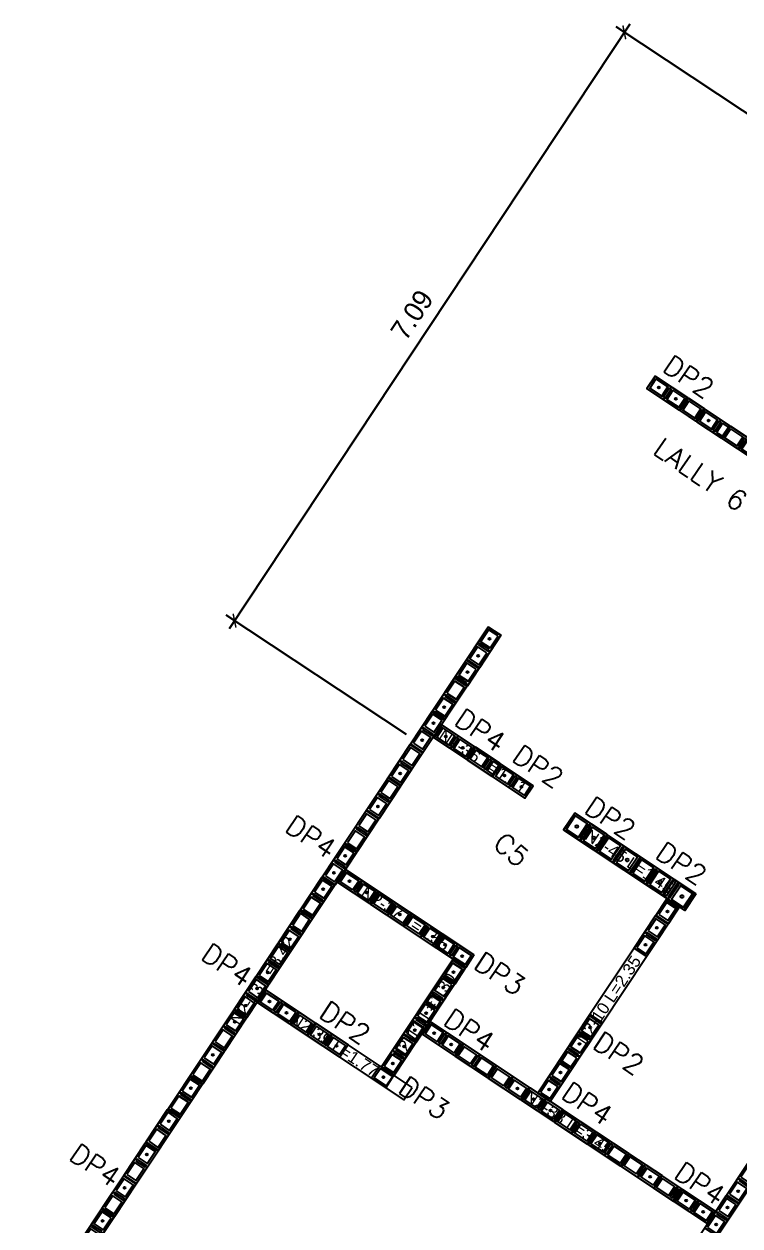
# Model space of a CAD drawing. Header units: metres. Extents: x -28.1 to 2.7, y -14.4 to 10.8.
# Drawn here: x -26.97 to -19.78, y -4.89 to 7.18 of the extents above; entities that cross this region are included whole.
import ezdxf
from ezdxf.enums import TextEntityAlignment as Align
from ezdxf.xclip import XClip

# ---------------------------------------------------------------- set-up
doc = ezdxf.new("R2010")
doc.units = ezdxf.units.M
doc.header["$XCLIPFRAME"] = 2
for name, color, linetype in [('block0.14', 1, 'Continuous'), ('BLOKS 008', 8, 'Continuous'), ('CUANT-MUROS-TEXTO', 7, 'Continuous'), ('hatch', 8, 'Continuous'), ('l1', 1, 'Continuous'), ('N2 Muro de 15cm', 1, 'Continuous'), ('N2 Muro de 15cm - Vano puerta', 2, 'Continuous'), ('N2 Muro de 20cm', 5, 'Continuous'), ('S-text 003', 3, 'Continuous'), ('TEX5', 4, 'Continuous')]:
    doc.layers.add(name, color=color, linetype=linetype)
doc.styles.add('ROMANS', font='romans')
doc.styles.add('ROTULOS', font='GOTHIC.TTF')
doc.styles.get("Standard").update_dxf_attribs({"font": 'arial.ttf'})
doc.dimstyles.new('DIM_100_2', dxfattribs={"dimtxt": 0.2, "dimasz": 0.1, "dimexe": 0.1, "dimexo": 0.1, "dimgap": 0.15, "dimtad": 1, "dimtxsty": 'ROTULOS', "dimblk": 'ARCHTICK', "dimcen": 0.1, "dimdle": 0.1, "dimclrd": 256, "dimclre": 256, "dimclrt": 1, "dimaunit": 1, "dimadec": 3, "dimazin": 3, "dimtfac": 1, "dimtix": 1, "dimtmove": 2, "dimatfit": 0, "dimldrblk": 'FLECHA', "dimfxl": 0.25, "dimtvp": 1, "dimlwd": -1, "dimlwe": -1})

# ---------------------------------------------------------------- blocks, each defined once
blk = doc.blocks.new('*U57')
at = {"color": 251}
blk.add_lwpolyline([(135.551, -9.528), (135.751, -9.528)], dxfattribs=at)
for points in [[(135.551, -9.928), (135.751, -9.928), (135.751, -9.538), (135.551, -9.538)], [(135.731, -9.703), (135.571, -9.703), (135.571, -9.558), (135.731, -9.558)], [(135.731, -9.743), (135.571, -9.743), (135.571, -9.723), (135.731, -9.723)], [(135.731, -9.908), (135.571, -9.908), (135.571, -9.763), (135.731, -9.763)]]:
    blk.add_lwpolyline(points, close=True)
at = {"color": 3}
for centre in [(135.651, -9.63), (135.651, -9.835)]:
    blk.add_circle(centre, 0.0144, dxfattribs=at)
blk = doc.blocks.new('*U58')
at = {"color": 251}
blk.add_lwpolyline([(135.551, -9.528), (135.751, -9.528)], dxfattribs=at)
for points in [[(135.551, -9.928), (135.751, -9.928), (135.751, -9.538), (135.551, -9.538)], [(135.731, -9.703), (135.571, -9.703), (135.571, -9.558), (135.731, -9.558)], [(135.731, -9.743), (135.571, -9.743), (135.571, -9.723), (135.731, -9.723)], [(135.731, -9.908), (135.571, -9.908), (135.571, -9.763), (135.731, -9.763)]]:
    blk.add_lwpolyline(points, close=True)
at = {"color": 3}
blk.add_circle((135.651, -9.63), 0.0144, dxfattribs=at)
blk = doc.blocks.new('*U59')
at = {"color": 251}
blk.add_lwpolyline([(135.551, -9.528), (135.751, -9.528)], dxfattribs=at)
for points in [[(135.551, -9.928), (135.751, -9.928), (135.751, -9.538), (135.551, -9.538)], [(135.731, -9.703), (135.571, -9.703), (135.571, -9.558), (135.731, -9.558)], [(135.731, -9.743), (135.571, -9.743), (135.571, -9.723), (135.731, -9.723)], [(135.731, -9.908), (135.571, -9.908), (135.571, -9.763), (135.731, -9.763)]]:
    blk.add_lwpolyline(points, close=True)
at = {"color": 3}
blk.add_circle((135.651, -9.63), 0.0144, dxfattribs=at)
blk = doc.blocks.new('*U60')
at = {"color": 251}
blk.add_lwpolyline([(135.551, -9.528), (135.751, -9.528)], dxfattribs=at)
for points in [[(135.551, -9.928), (135.751, -9.928), (135.751, -9.538), (135.551, -9.538)], [(135.731, -9.703), (135.571, -9.703), (135.571, -9.558), (135.731, -9.558)], [(135.731, -9.743), (135.571, -9.743), (135.571, -9.723), (135.731, -9.723)], [(135.731, -9.908), (135.571, -9.908), (135.571, -9.763), (135.731, -9.763)]]:
    blk.add_lwpolyline(points, close=True)
at = {"color": 3}
blk.add_circle((135.651, -9.63), 0.0144, dxfattribs=at)
blk = doc.blocks.new('*U13')
for points in [[(-0.075, 0.4), (0.075, 0.4), (0.075, 0.01), (-0.075, 0.01)], [(0.055, 0.38), (-0.055, 0.38), (-0.055, 0.235), (0.055, 0.235)], [(0.055, 0.215), (-0.055, 0.215), (-0.055, 0.195), (0.055, 0.195)], [(0.055, 0.175), (-0.055, 0.175), (-0.055, 0.03), (0.055, 0.03)]]:
    blk.add_lwpolyline(points, close=True)
at = {"color": 251}
blk.add_lwpolyline([(-0.075, 0), (0.075, 0)], dxfattribs=at)
at = {"color": 3}
for centre in [(0, 0.307), (0, 0.102)]:
    blk.add_circle(centre, 0.00953, dxfattribs=at)
blk = doc.blocks.new('*U77')
for points in [[(-0.075, 0.4), (0.075, 0.4), (0.075, 0.01), (-0.075, 0.01)], [(0.055, 0.38), (-0.055, 0.38), (-0.055, 0.235), (0.055, 0.235)], [(0.055, 0.215), (-0.055, 0.215), (-0.055, 0.195), (0.055, 0.195)], [(0.055, 0.175), (-0.055, 0.175), (-0.055, 0.03), (0.055, 0.03)]]:
    blk.add_lwpolyline(points, close=True)
at = {"color": 251}
blk.add_lwpolyline([(-0.075, 0), (0.075, 0)], dxfattribs=at)
at = {"color": 3}
blk.add_circle((0, 0.307), 0.00953, dxfattribs=at)
blk = doc.blocks.new('*U78')
for points in [[(-0.075, 0.4), (0.075, 0.4), (0.075, 0.01), (-0.075, 0.01)], [(0.055, 0.38), (-0.055, 0.38), (-0.055, 0.235), (0.055, 0.235)], [(0.055, 0.215), (-0.055, 0.215), (-0.055, 0.195), (0.055, 0.195)], [(0.055, 0.175), (-0.055, 0.175), (-0.055, 0.03), (0.055, 0.03)]]:
    blk.add_lwpolyline(points, close=True)
at = {"color": 251}
blk.add_lwpolyline([(-0.075, 0), (0.075, 0)], dxfattribs=at)
at = {"color": 3}
blk.add_circle((0, 0.307), 0.00953, dxfattribs=at)
blk = doc.blocks.new('*U15')
for points in [[(-0.075, 0.4), (0.075, 0.4), (0.075, 0.01), (-0.075, 0.01)], [(0.055, 0.38), (-0.055, 0.38), (-0.055, 0.235), (0.055, 0.235)], [(0.055, 0.215), (-0.055, 0.215), (-0.055, 0.195), (0.055, 0.195)], [(0.055, 0.175), (-0.055, 0.175), (-0.055, 0.03), (0.055, 0.03)]]:
    blk.add_lwpolyline(points, close=True)
blk = doc.blocks.new('*U72')
for points in [[(-0.075, 0.4), (0.075, 0.4), (0.075, 0.01), (-0.075, 0.01)], [(0.055, 0.38), (-0.055, 0.38), (-0.055, 0.235), (0.055, 0.235)], [(0.055, 0.215), (-0.055, 0.215), (-0.055, 0.195), (0.055, 0.195)], [(0.055, 0.175), (-0.055, 0.175), (-0.055, 0.03), (0.055, 0.03)]]:
    blk.add_lwpolyline(points, close=True)
at = {"color": 251}
blk.add_lwpolyline([(-0.075, 0), (0.075, 0)], dxfattribs=at)
at = {"color": 3}
for centre in [(0, 0.307), (0, 0.102)]:
    blk.add_circle(centre, 0.00953, dxfattribs=at)
blk = doc.blocks.new('*U73')
for points in [[(-0.075, 0.4), (0.075, 0.4), (0.075, 0.01), (-0.075, 0.01)], [(0.055, 0.38), (-0.055, 0.38), (-0.055, 0.235), (0.055, 0.235)], [(0.055, 0.215), (-0.055, 0.215), (-0.055, 0.195), (0.055, 0.195)], [(0.055, 0.175), (-0.055, 0.175), (-0.055, 0.03), (0.055, 0.03)]]:
    blk.add_lwpolyline(points, close=True)
at = {"color": 251}
blk.add_lwpolyline([(-0.075, 0), (0.075, 0)], dxfattribs=at)
at = {"color": 3}
for centre in [(0, 0.307), (0, 0.102)]:
    blk.add_circle(centre, 0.00953, dxfattribs=at)
blk = doc.blocks.new('*U74')
for points in [[(-0.075, 0.4), (0.075, 0.4), (0.075, 0.21), (-0.075, 0.21)], [(0.055, 0.38), (-0.055, 0.38), (-0.055, 0.235), (0.055, 0.235)]]:
    blk.add_lwpolyline(points, close=True)
at = {"color": 251}
blk.add_lwpolyline([(-0.075, 0.2), (0.075, 0.2)], dxfattribs=at)
blk.add_lwpolyline([(0.055, 0.21), (0.055, 0.215), (-0.055, 0.215), (-0.055, 0.21)])
at = {"color": 3}
blk.add_circle((0, 0.307), 0.00953, dxfattribs=at)
blk = doc.blocks.new('*U75')
for points in [[(-0.075, 0.4), (0.075, 0.4), (0.075, 0.01), (-0.075, 0.01)], [(0.055, 0.38), (-0.055, 0.38), (-0.055, 0.235), (0.055, 0.235)], [(0.055, 0.215), (-0.055, 0.215), (-0.055, 0.195), (0.055, 0.195)], [(0.055, 0.175), (-0.055, 0.175), (-0.055, 0.03), (0.055, 0.03)]]:
    blk.add_lwpolyline(points, close=True)
at = {"color": 3}
blk.add_circle((0, 0.307), 0.00953, dxfattribs=at)
blk = doc.blocks.new('*U76')
for points in [[(-0.075, 0.4), (0.075, 0.4), (0.075, 0.01), (-0.075, 0.01)], [(0.055, 0.38), (-0.055, 0.38), (-0.055, 0.235), (0.055, 0.235)], [(0.055, 0.215), (-0.055, 0.215), (-0.055, 0.195), (0.055, 0.195)], [(0.055, 0.175), (-0.055, 0.175), (-0.055, 0.03), (0.055, 0.03)]]:
    blk.add_lwpolyline(points, close=True)
at = {"color": 3}
blk.add_circle((0, 0.307), 0.00953, dxfattribs=at)
blk = doc.blocks.new('*U79')
for points in [[(-0.075, 0.4), (0.075, 0.4), (0.075, 0.01), (-0.075, 0.01)], [(0.055, 0.38), (-0.055, 0.38), (-0.055, 0.235), (0.055, 0.235)], [(0.055, 0.215), (-0.055, 0.215), (-0.055, 0.195), (0.055, 0.195)], [(0.055, 0.175), (-0.055, 0.175), (-0.055, 0.03), (0.055, 0.03)]]:
    blk.add_lwpolyline(points, close=True)
at = {"color": 251}
blk.add_lwpolyline([(-0.075, 0), (0.075, 0)], dxfattribs=at)
at = {"color": 3}
for centre in [(0, 0.307), (0, 0.102)]:
    blk.add_circle(centre, 0.00953, dxfattribs=at)
blk = doc.blocks.new('*U81')
for points in [[(-0.075, 0.4), (0.075, 0.4), (0.075, 0.01), (-0.075, 0.01)], [(0.055, 0.38), (-0.055, 0.38), (-0.055, 0.235), (0.055, 0.235)], [(0.055, 0.215), (-0.055, 0.215), (-0.055, 0.195), (0.055, 0.195)], [(0.055, 0.175), (-0.055, 0.175), (-0.055, 0.03), (0.055, 0.03)]]:
    blk.add_lwpolyline(points, close=True)
at = {"color": 251}
blk.add_lwpolyline([(-0.075, 0), (0.075, 0)], dxfattribs=at)
at = {"color": 3}
blk.add_circle((0, 0.307), 0.00953, dxfattribs=at)
blk = doc.blocks.new('*U82')
for points in [[(-0.075, 0.4), (0.075, 0.4), (0.075, 0.01), (-0.075, 0.01)], [(0.055, 0.38), (-0.055, 0.38), (-0.055, 0.235), (0.055, 0.235)], [(0.055, 0.215), (-0.055, 0.215), (-0.055, 0.195), (0.055, 0.195)], [(0.055, 0.175), (-0.055, 0.175), (-0.055, 0.03), (0.055, 0.03)]]:
    blk.add_lwpolyline(points, close=True)
at = {"color": 251}
blk.add_lwpolyline([(-0.075, 0), (0.075, 0)], dxfattribs=at)
at = {"color": 3}
for centre in [(0, 0.307), (0, 0.102)]:
    blk.add_circle(centre, 0.00953, dxfattribs=at)
blk = doc.blocks.new('*U83')
for points in [[(-0.075, 0.4), (0.075, 0.4), (0.075, 0.01), (-0.075, 0.01)], [(0.055, 0.38), (-0.055, 0.38), (-0.055, 0.235), (0.055, 0.235)], [(0.055, 0.38), (-0.055, 0.38), (-0.055, 0.235), (0.055, 0.235)], [(0.055, 0.215), (-0.055, 0.215), (-0.055, 0.195), (0.055, 0.195)], [(0.055, 0.175), (-0.055, 0.175), (-0.055, 0.03), (0.055, 0.03)]]:
    blk.add_lwpolyline(points, close=True)
blk.add_lwpolyline([(0.055, 0.21), (0.055, 0.215), (-0.055, 0.215), (-0.055, 0.21)])
at = {"color": 251}
blk.add_lwpolyline([(-0.075, 0), (0.075, 0)], dxfattribs=at)
blk = doc.blocks.new('*U375')
for points in [[(-0.075, 0.4), (0.075, 0.4), (0.075, 0.01), (-0.075, 0.01)], [(0.055, 0.38), (-0.055, 0.38), (-0.055, 0.235), (0.055, 0.235)], [(0.055, 0.215), (-0.055, 0.215), (-0.055, 0.195), (0.055, 0.195)], [(0.055, 0.175), (-0.055, 0.175), (-0.055, 0.03), (0.055, 0.03)]]:
    blk.add_lwpolyline(points, close=True)
at = {"color": 251}
blk.add_lwpolyline([(-0.075, 0), (0.075, 0)], dxfattribs=at)
at = {"color": 3}
blk.add_circle((0, 0.102), 0.00953, dxfattribs=at)
blk = doc.blocks.new('*U16')
for points in [[(-0.075, 0.4), (0.075, 0.4), (0.075, 0.01), (-0.075, 0.01)], [(0.055, 0.38), (-0.055, 0.38), (-0.055, 0.235), (0.055, 0.235)], [(0.055, 0.215), (-0.055, 0.215), (-0.055, 0.195), (0.055, 0.195)], [(0.055, 0.175), (-0.055, 0.175), (-0.055, 0.03), (0.055, 0.03)]]:
    blk.add_lwpolyline(points, close=True)
at = {"color": 251}
blk.add_lwpolyline([(-0.075, 0), (0.075, 0)], dxfattribs=at)
at = {"color": 3}
for centre in [(0, 0.307), (0, 0.102)]:
    blk.add_circle(centre, 0.00953, dxfattribs=at)
blk = doc.blocks.new('*U95')
for points in [[(-0.075, 0.4), (0.075, 0.4), (0.075, 0.01), (-0.075, 0.01)], [(0.055, 0.38), (-0.055, 0.38), (-0.055, 0.235), (0.055, 0.235)], [(0.055, 0.215), (-0.055, 0.215), (-0.055, 0.195), (0.055, 0.195)], [(0.055, 0.175), (-0.055, 0.175), (-0.055, 0.03), (0.055, 0.03)]]:
    blk.add_lwpolyline(points, close=True)
at = {"color": 251}
blk.add_lwpolyline([(-0.075, 0), (0.075, 0)], dxfattribs=at)
at = {"color": 3}
blk.add_circle((0, 0.307), 0.00953, dxfattribs=at)
blk = doc.blocks.new('*U122')
for points in [[(-0.075, 0.4), (0.075, 0.4), (0.075, 0.01), (-0.075, 0.01)], [(0.055, 0.38), (-0.055, 0.38), (-0.055, 0.235), (0.055, 0.235)], [(0.055, 0.215), (-0.055, 0.215), (-0.055, 0.195), (0.055, 0.195)], [(0.055, 0.175), (-0.055, 0.175), (-0.055, 0.03), (0.055, 0.03)]]:
    blk.add_lwpolyline(points, close=True)
blk = doc.blocks.new('*U125')
for points in [[(-0.075, 0.4), (0.075, 0.4), (0.075, 0.01), (-0.075, 0.01)], [(0.055, 0.38), (-0.055, 0.38), (-0.055, 0.235), (0.055, 0.235)], [(0.055, 0.215), (-0.055, 0.215), (-0.055, 0.195), (0.055, 0.195)], [(0.055, 0.175), (-0.055, 0.175), (-0.055, 0.03), (0.055, 0.03)]]:
    blk.add_lwpolyline(points, close=True)
at = {"color": 3}
blk.add_circle((0, 0.307), 0.00953, dxfattribs=at)
blk = doc.blocks.new('*U127')
for points in [[(-0.075, 0.4), (0.075, 0.4), (0.075, 0.01), (-0.075, 0.01)], [(0.055, 0.38), (-0.055, 0.38), (-0.055, 0.235), (0.055, 0.235)], [(0.055, 0.215), (-0.055, 0.215), (-0.055, 0.195), (0.055, 0.195)], [(0.055, 0.175), (-0.055, 0.175), (-0.055, 0.03), (0.055, 0.03)]]:
    blk.add_lwpolyline(points, close=True)
at = {"color": 251}
blk.add_lwpolyline([(-0.075, 0), (0.075, 0)], dxfattribs=at)
at = {"color": 3}
for centre in [(0, 0.307), (0, 0.102)]:
    blk.add_circle(centre, 0.00953, dxfattribs=at)
blk = doc.blocks.new('*U126')
for points in [[(-0.075, 0.4), (0.075, 0.4), (0.075, 0.01), (-0.075, 0.01)], [(0.055, 0.38), (-0.055, 0.38), (-0.055, 0.235), (0.055, 0.235)], [(0.055, 0.215), (-0.055, 0.215), (-0.055, 0.195), (0.055, 0.195)], [(0.055, 0.175), (-0.055, 0.175), (-0.055, 0.03), (0.055, 0.03)]]:
    blk.add_lwpolyline(points, close=True)
at = {"color": 3}
blk.add_circle((0, 0.307), 0.00953, dxfattribs=at)
blk = doc.blocks.new('*U128')
for points in [[(-0.075, 0.4), (0.075, 0.4), (0.075, 0.01), (-0.075, 0.01)], [(0.055, 0.38), (-0.055, 0.38), (-0.055, 0.235), (0.055, 0.235)], [(0.055, 0.215), (-0.055, 0.215), (-0.055, 0.195), (0.055, 0.195)], [(0.055, 0.175), (-0.055, 0.175), (-0.055, 0.03), (0.055, 0.03)]]:
    blk.add_lwpolyline(points, close=True)
at = {"color": 251}
blk.add_lwpolyline([(-0.075, 0), (0.075, 0)], dxfattribs=at)
at = {"color": 3}
blk.add_circle((0, 0.102), 0.00953, dxfattribs=at)
blk = doc.blocks.new('*U330')
for points in [[(-0.075, 0.4), (0.075, 0.4), (0.075, 0.01), (-0.075, 0.01)], [(0.055, 0.38), (-0.055, 0.38), (-0.055, 0.235), (0.055, 0.235)], [(0.055, 0.215), (-0.055, 0.215), (-0.055, 0.195), (0.055, 0.195)], [(0.055, 0.175), (-0.055, 0.175), (-0.055, 0.03), (0.055, 0.03)]]:
    blk.add_lwpolyline(points, close=True)
at = {"color": 251}
blk.add_lwpolyline([(-0.075, 0), (0.075, 0)], dxfattribs=at)
at = {"color": 3}
blk.add_circle((0, 0.102), 0.00953, dxfattribs=at)
blk = doc.blocks.new('*U331')
for points in [[(-0.075, 0.4), (0.075, 0.4), (0.075, 0.01), (-0.075, 0.01)], [(0.055, 0.38), (-0.055, 0.38), (-0.055, 0.235), (0.055, 0.235)], [(0.055, 0.215), (-0.055, 0.215), (-0.055, 0.195), (0.055, 0.195)], [(0.055, 0.175), (-0.055, 0.175), (-0.055, 0.03), (0.055, 0.03)]]:
    blk.add_lwpolyline(points, close=True)
at = {"color": 251}
blk.add_lwpolyline([(-0.075, 0), (0.075, 0)], dxfattribs=at)
at = {"color": 3}
blk.add_circle((0, 0.102), 0.00953, dxfattribs=at)
blk = doc.blocks.new('*U332')
for points in [[(-0.075, 0.4), (0.075, 0.4), (0.075, 0.01), (-0.075, 0.01)], [(0.055, 0.38), (-0.055, 0.38), (-0.055, 0.235), (0.055, 0.235)], [(0.055, 0.215), (-0.055, 0.215), (-0.055, 0.195), (0.055, 0.195)], [(0.055, 0.175), (-0.055, 0.175), (-0.055, 0.03), (0.055, 0.03)]]:
    blk.add_lwpolyline(points, close=True)
at = {"color": 251}
blk.add_lwpolyline([(-0.075, 0), (0.075, 0)], dxfattribs=at)
at = {"color": 3}
blk.add_circle((0, 0.102), 0.00953, dxfattribs=at)
blk = doc.blocks.new('*U333')
for points in [[(-0.075, 0.4), (0.075, 0.4), (0.075, 0.01), (-0.075, 0.01)], [(0.055, 0.38), (-0.055, 0.38), (-0.055, 0.235), (0.055, 0.235)], [(0.055, 0.215), (-0.055, 0.215), (-0.055, 0.195), (0.055, 0.195)], [(0.055, 0.175), (-0.055, 0.175), (-0.055, 0.03), (0.055, 0.03)]]:
    blk.add_lwpolyline(points, close=True)
at = {"color": 251}
blk.add_lwpolyline([(-0.075, 0), (0.075, 0)], dxfattribs=at)
at = {"color": 3}
blk.add_circle((0, 0.102), 0.00953, dxfattribs=at)
blk = doc.blocks.new('*U334')
for points in [[(-0.075, 0.4), (0.075, 0.4), (0.075, 0.01), (-0.075, 0.01)], [(0.055, 0.38), (-0.055, 0.38), (-0.055, 0.235), (0.055, 0.235)], [(0.055, 0.215), (-0.055, 0.215), (-0.055, 0.195), (0.055, 0.195)], [(0.055, 0.175), (-0.055, 0.175), (-0.055, 0.03), (0.055, 0.03)]]:
    blk.add_lwpolyline(points, close=True)
at = {"color": 251}
blk.add_lwpolyline([(-0.075, 0), (0.075, 0)], dxfattribs=at)
at = {"color": 3}
blk.add_circle((0, 0.102), 0.00953, dxfattribs=at)
blk = doc.blocks.new('*U130')
for points in [[(-0.075, 0.4), (0.075, 0.4), (0.075, 0.01), (-0.075, 0.01)], [(0.055, 0.38), (-0.055, 0.38), (-0.055, 0.235), (0.055, 0.235)], [(0.055, 0.215), (-0.055, 0.215), (-0.055, 0.195), (0.055, 0.195)], [(0.055, 0.175), (-0.055, 0.175), (-0.055, 0.03), (0.055, 0.03)]]:
    blk.add_lwpolyline(points, close=True)
at = {"color": 251}
blk.add_lwpolyline([(-0.075, 0), (0.075, 0)], dxfattribs=at)
at = {"color": 3}
for centre in [(0, 0.307), (0, 0.102)]:
    blk.add_circle(centre, 0.00953, dxfattribs=at)
blk = doc.blocks.new('*U129')
for points in [[(-0.075, 0.4), (0.075, 0.4), (0.075, 0.01), (-0.075, 0.01)], [(0.055, 0.38), (-0.055, 0.38), (-0.055, 0.235), (0.055, 0.235)], [(0.055, 0.215), (-0.055, 0.215), (-0.055, 0.195), (0.055, 0.195)], [(0.055, 0.175), (-0.055, 0.175), (-0.055, 0.03), (0.055, 0.03)]]:
    blk.add_lwpolyline(points, close=True)
at = {"color": 251}
blk.add_lwpolyline([(-0.075, 0), (0.075, 0)], dxfattribs=at)
at = {"color": 3}
blk.add_circle((0, 0.307), 0.00953, dxfattribs=at)
blk = doc.blocks.new('*U376')
for points in [[(-0.075, 0.4), (0.075, 0.4), (0.075, 0.01), (-0.075, 0.01)], [(0.055, 0.38), (-0.055, 0.38), (-0.055, 0.235), (0.055, 0.235)], [(0.055, 0.215), (-0.055, 0.215), (-0.055, 0.195), (0.055, 0.195)], [(0.055, 0.175), (-0.055, 0.175), (-0.055, 0.03), (0.055, 0.03)]]:
    blk.add_lwpolyline(points, close=True)
at = {"color": 251}
blk.add_lwpolyline([(-0.075, 0), (0.075, 0)], dxfattribs=at)
at = {"color": 3}
blk.add_circle((0, 0.102), 0.00953, dxfattribs=at)
blk = doc.blocks.new('*U131')
for points in [[(-0.075, 0.4), (0.075, 0.4), (0.075, 0.01), (-0.075, 0.01)], [(0.055, 0.38), (-0.055, 0.38), (-0.055, 0.235), (0.055, 0.235)], [(0.055, 0.215), (-0.055, 0.215), (-0.055, 0.195), (0.055, 0.195)], [(0.055, 0.175), (-0.055, 0.175), (-0.055, 0.03), (0.055, 0.03)]]:
    blk.add_lwpolyline(points, close=True)
at = {"color": 251}
blk.add_lwpolyline([(-0.075, 0), (0.075, 0)], dxfattribs=at)
at = {"color": 3}
for centre in [(0, 0.307), (0, 0.102)]:
    blk.add_circle(centre, 0.00953, dxfattribs=at)
blk = doc.blocks.new('*U377')
for points in [[(-0.075, 0.4), (0.075, 0.4), (0.075, 0.01), (-0.075, 0.01)], [(0.055, 0.38), (-0.055, 0.38), (-0.055, 0.235), (0.055, 0.235)], [(0.055, 0.38), (-0.055, 0.38), (-0.055, 0.235), (0.055, 0.235)], [(0.055, 0.215), (-0.055, 0.215), (-0.055, 0.195), (0.055, 0.195)], [(0.055, 0.175), (-0.055, 0.175), (-0.055, 0.03), (0.055, 0.03)]]:
    blk.add_lwpolyline(points, close=True)
blk.add_lwpolyline([(0.055, 0.21), (0.055, 0.215), (-0.055, 0.215), (-0.055, 0.21)])
at = {"color": 251}
blk.add_lwpolyline([(-0.075, 0), (0.075, 0)], dxfattribs=at)
blk = doc.blocks.new('*U132')
for points in [[(-0.075, 0.4), (0.075, 0.4), (0.075, 0.01), (-0.075, 0.01)], [(0.055, 0.38), (-0.055, 0.38), (-0.055, 0.235), (0.055, 0.235)], [(0.055, 0.215), (-0.055, 0.215), (-0.055, 0.195), (0.055, 0.195)], [(0.055, 0.175), (-0.055, 0.175), (-0.055, 0.03), (0.055, 0.03)]]:
    blk.add_lwpolyline(points, close=True)
at = {"color": 251}
blk.add_lwpolyline([(-0.075, 0), (0.075, 0)], dxfattribs=at)
at = {"color": 3}
for centre in [(0, 0.307), (0, 0.102)]:
    blk.add_circle(centre, 0.00953, dxfattribs=at)
blk = doc.blocks.new('*U137')
for points in [[(-0.075, 0.4), (0.075, 0.4), (0.075, 0.01), (-0.075, 0.01)], [(0.055, 0.38), (-0.055, 0.38), (-0.055, 0.235), (0.055, 0.235)], [(0.055, 0.215), (-0.055, 0.215), (-0.055, 0.195), (0.055, 0.195)], [(0.055, 0.175), (-0.055, 0.175), (-0.055, 0.03), (0.055, 0.03)]]:
    blk.add_lwpolyline(points, close=True)
at = {"color": 251}
blk.add_lwpolyline([(-0.075, 0), (0.075, 0)], dxfattribs=at)
at = {"color": 3}
for centre in [(0, 0.307), (0, 0.102)]:
    blk.add_circle(centre, 0.00953, dxfattribs=at)
blk = doc.blocks.new('*U163')
for points in [[(-0.075, 0.4), (0.075, 0.4), (0.075, 0.21), (-0.075, 0.21)], [(0.055, 0.38), (-0.055, 0.38), (-0.055, 0.235), (0.055, 0.235)]]:
    blk.add_lwpolyline(points, close=True)
at = {"color": 251}
blk.add_lwpolyline([(-0.075, 0.2), (0.075, 0.2)], dxfattribs=at)
blk.add_lwpolyline([(0.055, 0.21), (0.055, 0.215), (-0.055, 0.215), (-0.055, 0.21)])
blk = doc.blocks.new('*U165')
for points in [[(-0.075, 0.4), (0.075, 0.4), (0.075, 0.01), (-0.075, 0.01)], [(0.055, 0.38), (-0.055, 0.38), (-0.055, 0.235), (0.055, 0.235)], [(0.055, 0.215), (-0.055, 0.215), (-0.055, 0.195), (0.055, 0.195)], [(0.055, 0.175), (-0.055, 0.175), (-0.055, 0.03), (0.055, 0.03)]]:
    blk.add_lwpolyline(points, close=True)
at = {"color": 251}
blk.add_lwpolyline([(-0.075, 0), (0.075, 0)], dxfattribs=at)
at = {"color": 3}
blk.add_circle((0, 0.102), 0.00953, dxfattribs=at)
blk = doc.blocks.new('*U164')
for points in [[(-0.075, 0.4), (0.075, 0.4), (0.075, 0.01), (-0.075, 0.01)], [(0.055, 0.38), (-0.055, 0.38), (-0.055, 0.235), (0.055, 0.235)], [(0.055, 0.215), (-0.055, 0.215), (-0.055, 0.195), (0.055, 0.195)], [(0.055, 0.175), (-0.055, 0.175), (-0.055, 0.03), (0.055, 0.03)]]:
    blk.add_lwpolyline(points, close=True)
at = {"color": 3}
blk.add_circle((0, 0.307), 0.00953, dxfattribs=at)
blk = doc.blocks.new('_ArchTick')
at = {"color": 0, "linetype": 'ByBlock', "lineweight": -2, "const_width": 0.15}
blk.add_lwpolyline([(-0.5, -0.5), (0.5, 0.5)], dxfattribs=at)
blk = doc.blocks.new('*D316')
at = {"layer": 'Defpoints', "color": 0, "transparency": 16777216}
for p in [(-19.132, 5.9), (-24.854, 1.191), (-23.046, -0.007)]:
    blk.add_point(p, dxfattribs=at)
at = {"layer": 'l1', "transparency": 16777216}
for p, q in [((-20.885, 7.181), (-24.909, 1.108)), ((-19.216, 5.955), (-21.024, 7.153)), ((-23.129, 0.049), (-24.937, 1.247))]:
    blk.add_line(p, q, dxfattribs=at)
at = {"layer": 'l1', "linetype": 'ByBlock', "transparency": 16777216, "xscale": 0.1, "yscale": 0.1, "zscale": 0.1}
for p, rotation in [((-20.941, 7.098), 56.47439606286956), ((-24.854, 1.191), 236.4743960628696)]:
    blk.add_blockref('_ArchTick', p, dxfattribs=dict(at, rotation=rotation))
at = {"layer": 'l1', "color": 1, "transparency": 16777216, "insert": (-23.072, 4.261), "char_height": 0.2, "attachment_point": 5, "rotation": 56.4744, "style": 'ROTULOS'}
blk.add_mtext('\\A1;7.09', dxfattribs=at)
blk = doc.blocks.new('FLECHA')
h = blk.add_hatch(color=256)
edge = h.paths.add_edge_path()
edge.add_line((-0.76, -0.72), (-0.35, 0))
edge.add_line((-0.35, 0), (-0.76, 0.72))
edge.add_arc((-0.63, 0.79), 0.15, 30, 210, ccw=False)
edge.add_line((-0.5, 0.87), (0, 0))
edge.add_line((0, 0), (-0.5, -0.87))
edge.add_arc((-0.63, -0.79), 0.15, 150, 330, ccw=False)
blk.add_line((-0.35, 0), (-1.83, 0))
blk.add_lwpolyline([(-0.76, -0.72), (-0.35, 0), (-0.76, 0.72, -1), (-0.5, 0.87), (0, 0), (-0.5, -0.87, -1)], format="xyb", close=True)
blk = doc.blocks.new('*U84')
for points in [[(-0.075, 0.4), (0.075, 0.4), (0.075, 0.01), (-0.075, 0.01)], [(0.055, 0.38), (-0.055, 0.38), (-0.055, 0.235), (0.055, 0.235)], [(0.055, 0.215), (-0.055, 0.215), (-0.055, 0.195), (0.055, 0.195)], [(0.055, 0.175), (-0.055, 0.175), (-0.055, 0.03), (0.055, 0.03)]]:
    blk.add_lwpolyline(points, close=True)
at = {"color": 251}
blk.add_lwpolyline([(-0.075, 0), (0.075, 0)], dxfattribs=at)
at = {"color": 3}
blk.add_circle((0, 0.307), 0.00953, dxfattribs=at)
blk = doc.blocks.new('*U338')
for points in [[(-0.075, 0.4), (0.075, 0.4), (0.075, 0.01), (-0.075, 0.01)], [(0.055, 0.38), (-0.055, 0.38), (-0.055, 0.235), (0.055, 0.235)], [(0.055, 0.215), (-0.055, 0.215), (-0.055, 0.195), (0.055, 0.195)], [(0.055, 0.175), (-0.055, 0.175), (-0.055, 0.03), (0.055, 0.03)]]:
    blk.add_lwpolyline(points, close=True)
at = {"color": 251}
blk.add_lwpolyline([(-0.075, 0), (0.075, 0)], dxfattribs=at)
at = {"color": 3}
for centre in [(0, 0.307), (0, 0.102)]:
    blk.add_circle(centre, 0.00953, dxfattribs=at)
blk = doc.blocks.new('*U337')
for points in [[(-0.075, 0.4), (0.075, 0.4), (0.075, 0.21), (-0.075, 0.21)], [(0.055, 0.38), (-0.055, 0.38), (-0.055, 0.235), (0.055, 0.235)]]:
    blk.add_lwpolyline(points, close=True)
at = {"color": 251}
blk.add_lwpolyline([(-0.075, 0.2), (0.075, 0.2)], dxfattribs=at)
blk.add_lwpolyline([(0.055, 0.21), (0.055, 0.215), (-0.055, 0.215), (-0.055, 0.21)])
at = {"color": 3}
blk.add_circle((0, 0.307), 0.00953, dxfattribs=at)
blk = doc.blocks.new('*U336')
for points in [[(-0.075, 0.4), (0.075, 0.4), (0.075, 0.01), (-0.075, 0.01)], [(0.055, 0.38), (-0.055, 0.38), (-0.055, 0.235), (0.055, 0.235)], [(0.055, 0.215), (-0.055, 0.215), (-0.055, 0.195), (0.055, 0.195)], [(0.055, 0.175), (-0.055, 0.175), (-0.055, 0.03), (0.055, 0.03)]]:
    blk.add_lwpolyline(points, close=True)
at = {"color": 251}
blk.add_lwpolyline([(-0.075, 0), (0.075, 0)], dxfattribs=at)
at = {"color": 3}
for centre in [(0, 0.307), (0, 0.102)]:
    blk.add_circle(centre, 0.00953, dxfattribs=at)
blk = doc.blocks.new('*U335')
for points in [[(-0.075, 0.4), (0.075, 0.4), (0.075, 0.21), (-0.075, 0.21)], [(0.055, 0.38), (-0.055, 0.38), (-0.055, 0.235), (0.055, 0.235)]]:
    blk.add_lwpolyline(points, close=True)
at = {"color": 251}
blk.add_lwpolyline([(-0.075, 0.2), (0.075, 0.2)], dxfattribs=at)
blk.add_lwpolyline([(0.055, 0.21), (0.055, 0.215), (-0.055, 0.215), (-0.055, 0.21)])
at = {"color": 3}
blk.add_circle((0, 0.307), 0.00953, dxfattribs=at)
blk = doc.blocks.new('*U339')
for points in [[(-0.075, 0.4), (0.075, 0.4), (0.075, 0.01), (-0.075, 0.01)], [(0.055, 0.38), (-0.055, 0.38), (-0.055, 0.235), (0.055, 0.235)], [(0.055, 0.215), (-0.055, 0.215), (-0.055, 0.195), (0.055, 0.195)], [(0.055, 0.175), (-0.055, 0.175), (-0.055, 0.03), (0.055, 0.03)]]:
    blk.add_lwpolyline(points, close=True)
at = {"color": 3}
blk.add_circle((0, 0.307), 0.00953, dxfattribs=at)
blk = doc.blocks.new('*U374')
for points in [[(-0.075, 0.4), (0.075, 0.4), (0.075, 0.01), (-0.075, 0.01)], [(0.055, 0.38), (-0.055, 0.38), (-0.055, 0.235), (0.055, 0.235)], [(0.055, 0.38), (-0.055, 0.38), (-0.055, 0.235), (0.055, 0.235)], [(0.055, 0.215), (-0.055, 0.215), (-0.055, 0.195), (0.055, 0.195)], [(0.055, 0.175), (-0.055, 0.175), (-0.055, 0.03), (0.055, 0.03)]]:
    blk.add_lwpolyline(points, close=True)
blk.add_lwpolyline([(0.055, 0.21), (0.055, 0.215), (-0.055, 0.215), (-0.055, 0.21)])
at = {"color": 251}
blk.add_lwpolyline([(-0.075, 0), (0.075, 0)], dxfattribs=at)

msp = doc.modelspace()

# ---------------------------------------------------------------- hatches: boundary and pattern name
at = {"layer": 'hatch'}
h = msp.add_hatch(dxfattribs=at)
h.set_pattern_fill('HONEY', color=256, scale=0.0025, angle=250.3072)
h.set_pattern_definition([(250.30715608, (-2069.972117, 4107.133055), (0.002459889648, -0.013526295178), [0.0079375, -0.015875]), (10.30715608, (-2069.972117, 4107.133055), (0.01048417042, 0.008893474515), [0.0079375, -0.015875]), (310.30715608, (-2069.972117, 4107.133055), (0.012944060068, -0.004632820663), [-0.015875, 0.0079375])])
h.paths.add_polyline_path([(-20.386, -1.682), (-20.511, -1.599), (-20.525, -1.621), (-20.401, -1.704)])

# ---------------------------------------------------------------- linework, layer by layer
msp.add_lwpolyline([(-20.386, -1.682), (-20.511, -1.599), (-20.525, -1.621), (-20.401, -1.704)], close=True, dxfattribs=at)
at = {"layer": 'N2 Muro de 15cm'}
for points in [[(-16.342, 0.796), (-20.631, 3.646), (-20.714, 3.521), (-16.425, 0.671)], [(-26.843, -5.971), (-22.181, 1.044), (-22.306, 1.127), (-26.967, -5.888)], [(-21.855, -0.466), (-22.777, 0.147), (-22.86, 0.022), (-21.938, -0.59)], [(-20.229, -5.324), (-16.993, -0.455), (-17.118, -0.372), (-20.354, -5.241)], [(-22.451, -2.166), (-23.743, -1.307), (-23.826, -1.432), (-22.534, -2.291)], [(-20.718, -2.182), (-20.386, -1.682), (-20.511, -1.599), (-20.843, -2.099)], [(-23.253, -3.373), (-22.534, -2.291), (-22.659, -2.208), (-23.378, -3.29)], [(-23.071, -3.495), (-24.546, -2.514), (-24.629, -2.639), (-23.154, -3.62)], [(-21.684, -3.636), (-21.167, -2.857), (-21.292, -2.774), (-21.809, -3.553)], [(-20.022, -4.741), (-22.893, -2.832), (-22.977, -2.957), (-20.105, -4.866)]]:
    msp.add_lwpolyline(points, close=True, dxfattribs=at)
at = {"layer": 'N2 Muro de 15cm - Vano puerta'}
msp.add_lwpolyline([(-21.167, -2.857), (-20.718, -2.182), (-20.843, -2.099), (-21.292, -2.774)], close=True, dxfattribs=at)
at = {"layer": 'N2 Muro de 20cm'}
msp.add_lwpolyline([(-20.229, -1.546), (-21.439, -0.742), (-21.55, -0.909), (-20.34, -1.713)], close=True, dxfattribs=at)

# ---------------------------------------------------------------- block references
at = {"layer": 'block0.14', "rotation": 236.3857371080086}
for name, p in [('*U57', (61.87, 106.647)), ('*U58', (62.203, 106.425)), ('*U59', (62.536, 106.204))]:
    msp.add_blockref(name, p, dxfattribs=at)
at = {"layer": 'block0.14'}
ref = msp.add_blockref('*U60', (62.757, 106.056), dxfattribs=dict(at, rotation=236.3842598099821))
XClip(ref).set_block_clipping_path([(135.5512207146, -9.7898678325), (135.7512132548, -9.5275452363)])
at = {"layer": 'BLOKS 008'}
for name, p, rotation in [('*U137', (-20.339, 3.362), 56.38678812413792), ('*U163', (-20.006, 3.141), 56.38678812413792), ('*U165', (-19.584, 2.861), 56.38678812413792), ('*U127', (-22.464, 0.752), 326.3852234240132), ('*U129', (-22.579, 0.579), 146.3862377185811), ('*U132', (-22.801, 0.246), 146.3862377185811), ('*U13', (-22.818, 0.084), 236.3867881241379), ('*U129', (-23.022, -0.087), 146.3862377185811), ('*U13', (-22.23, -0.307), 236.3867881241379), ('*U129', (-23.244, -0.42), 146.3862377185811), ('*U377', (-23.465, -0.753), 146.3862377185811), ('*U131', (-23.686, -1.086), 146.3862377185811), ('*U13', (-23.784, -1.369), 236.3867881241379), ('*U376', (-23.908, -1.42), 146.3862377185811), ('*U77', (-23.451, -1.591), 236.3867881241379), ('*U335', (-20.338, -1.474), 146.3781811899535), ('*U129', (-24.129, -1.753), 146.3862377185811), ('*U78', (-23.118, -1.812), 236.3867881241379), ('*U336', (-20.559, -1.807), 146.3781811899535), ('*U129', (-24.351, -2.086), 146.3862377185811), ('*U13', (-22.825, -2.007), 236.3867881241379), ('*U74', (-22.485, -2.083), 146.3861084847606), ('*U130', (-24.572, -2.419), 146.3862377185811), ('*U13', (-24.587, -2.577), 236.3867881241379), ('*U73', (-22.873, -2.666), 146.3861084847606), ('*U334', (-24.794, -2.752), 146.3862377185811), ('*U337', (-21.113, -2.64), 146.3781811899535), ('*U13', (-24.087, -2.909), 236.3867881241379), ('*U79', (-22.935, -2.894), 236.3867881241379), ('*U72', (-23.094, -2.999), 146.3861084847606), ('*U333', (-25.015, -3.085), 146.3862377185811), ('*U374', (-22.602, -3.116), 236.3867881241379), ('*U338', (-21.525, -3.261), 146.3781811899535), ('*U332', (-25.236, -3.418), 146.3862377185811), ('*U81', (-22.27, -3.337), 236.3867881241379), ('*U82', (-21.937, -3.558), 236.3867881241379), ('*U331', (-25.458, -3.751), 146.3862377185811), ('*U83', (-21.604, -3.78), 236.3867881241379), ('*U375', (-21.27, -4.001), 236.3867881241379), ('*U330', (-25.679, -4.085), 146.3862377185811), ('*U84', (-20.937, -4.222), 236.3867881241379), ('*U95', (-19.627, -4.283), 146.3781811899535), ('*U128', (-25.901, -4.418), 146.3862377185811), ('*U79', (-20.405, -4.576), 236.3867881241379), ('*U16', (-19.849, -4.616), 146.3781811899535)]:
    msp.add_blockref(name, p, dxfattribs=dict(at, rotation=rotation))
ref = msp.add_blockref('*U164', (-19.839, 3.03), dxfattribs=dict(at, rotation=56.38678812413903))
XClip(ref).set_block_clipping_path([(-0.0749999999, 0.1037901479), (0.0749876964, 0.3995034581)])
ref = msp.add_blockref('*U126', (-22.685, 0.419), dxfattribs=dict(at, rotation=326.3861084847602))
XClip(ref).set_block_clipping_path([(-0.0749999999, 0.1918928189), (0.0750063249, 0.4)])
ref = msp.add_blockref('*U15', (-22.143, -0.364), dxfattribs=dict(at, rotation=56.38678812413903))
XClip(ref).set_block_clipping_path([(-0.0749999999, 0.1037901479), (0.0749876964, 0.3995034581)])
ref = msp.add_blockref('*U75', (-22.928, -2.749), dxfattribs=dict(at, rotation=326.3861084847602))
XClip(ref).set_block_clipping_path([(-0.0749999999, 0.1000026666), (0.0749956231, 0.4)])
ref = msp.add_blockref('*U15', (-23.912, -3.025), dxfattribs=dict(at, rotation=56.38678812413903))
XClip(ref).set_block_clipping_path([(-0.0749999999, 0.2100362511), (0.0749930803, 0.3995034581)])
ref = msp.add_blockref('*U339', (-21.561, -3.315), dxfattribs=dict(at, rotation=326.3861084847602))
XClip(ref).set_block_clipping_path([(-0.0749999999, 0.0644604536), (0.0750262618, 0.4)])
ref = msp.add_blockref('*U76', (-23.104, -3.563), dxfattribs=dict(at, rotation=56.38678812413903))
XClip(ref).set_block_clipping_path([(-0.0749999999, 0.2293747405), (0.0749973281, 0.3999982206)])
ref = msp.add_blockref('*U122', (-20.271, -4.665), dxfattribs=dict(at, rotation=56.38678812413903))
XClip(ref).set_block_clipping_path([(-0.0749999999, 0.1604506992), (0.0749858721, 0.4)])
ref = msp.add_blockref('*U125', (-26.349, -5.092), dxfattribs=dict(at, rotation=326.3931507188199))
XClip(ref).set_block_clipping_path([(-0.0749999999, 0.0051935469), (0.0749801855, 0.4)])

# ---------------------------------------------------------------- texts
at = {"layer": 'CUANT-MUROS-TEXTO'}
for s, rotation, p in [('N2-36 L=1.11', -33.6132, (-22.358, -0.222)), ('N2-45 L=1.45', -33.6132, (-20.889, -1.228)), ('N2-37 L=1.55', -33.6132, (-23.138, -1.799)), ('N2-13 L=8.42', 56.3941, (-24.574, -2.422)), ('N2-10 L=2.35', 56.3941, (-21.098, -2.617)), ('N2-11 L=1.30', 56.3941, (-22.956, -2.79)), ('N2-39 L=1.77', -33.6132, (-23.85, -3.067)), ('N2-38 L=3.45', -33.6132, (-21.499, -3.849))]:
    msp.add_text(s, height=0.12, rotation=rotation, dxfattribs=at).set_placement(p, align=Align.MIDDLE_CENTER)
at = {"layer": 'S-text 003', "style": 'ROMANS'}
for s, p in [('DP2', (-20.13, 3.407)), ('DP4', (-22.222, -0.142)), ('DP2', (-21.641, -0.506)), ('DP2', (-20.917, -1.025)), ('DP4', (-23.922, -1.212)), ('DP2', (-20.203, -1.48)), ('DP4', (-24.765, -2.498)), ('DP3', (-22.027, -2.586)), ('DP2', (-23.58, -3.079)), ('DP4', (-22.332, -3.154)), ('DP2', (-20.833, -3.386)), ('DP3', (-22.787, -3.834)), ('DP4', (-21.148, -3.89)), ('DP4', (-26.089, -4.509)), ('DP4', (-20.016, -4.693))]:
    msp.add_text(s, height=0.2, rotation=325.8929, dxfattribs=at).set_placement(p, align=Align.RIGHT)
at = {"layer": 'TEX5', "style": 'ROMANS'}
for s, rotation, p in [('LALLY 6"X6"X3/8"', 325.2763, (-18.601, 1.446)), ('C5', 319.7187, (-22.006, -1.299))]:
    msp.add_text(s, height=0.2, rotation=rotation, dxfattribs=at).set_placement(p, align=Align.RIGHT)

# ---------------------------------------------------------------- dimensions: what is measured, and where the dimension line sits
at = {"layer": 'l1'}
dim = msp.add_aligned_dim(p1=(-19.132, 5.9), p2=(-23.046, -0.007), distance=-2.169, dimstyle='DIM_100_2', dxfattribs=at)
dim.commit()
dim.dimension.update_dxf_attribs({"geometry": '*D316', "text_midpoint": (-23.072, 4.261)})

doc.saveas('drawing.dxf')
